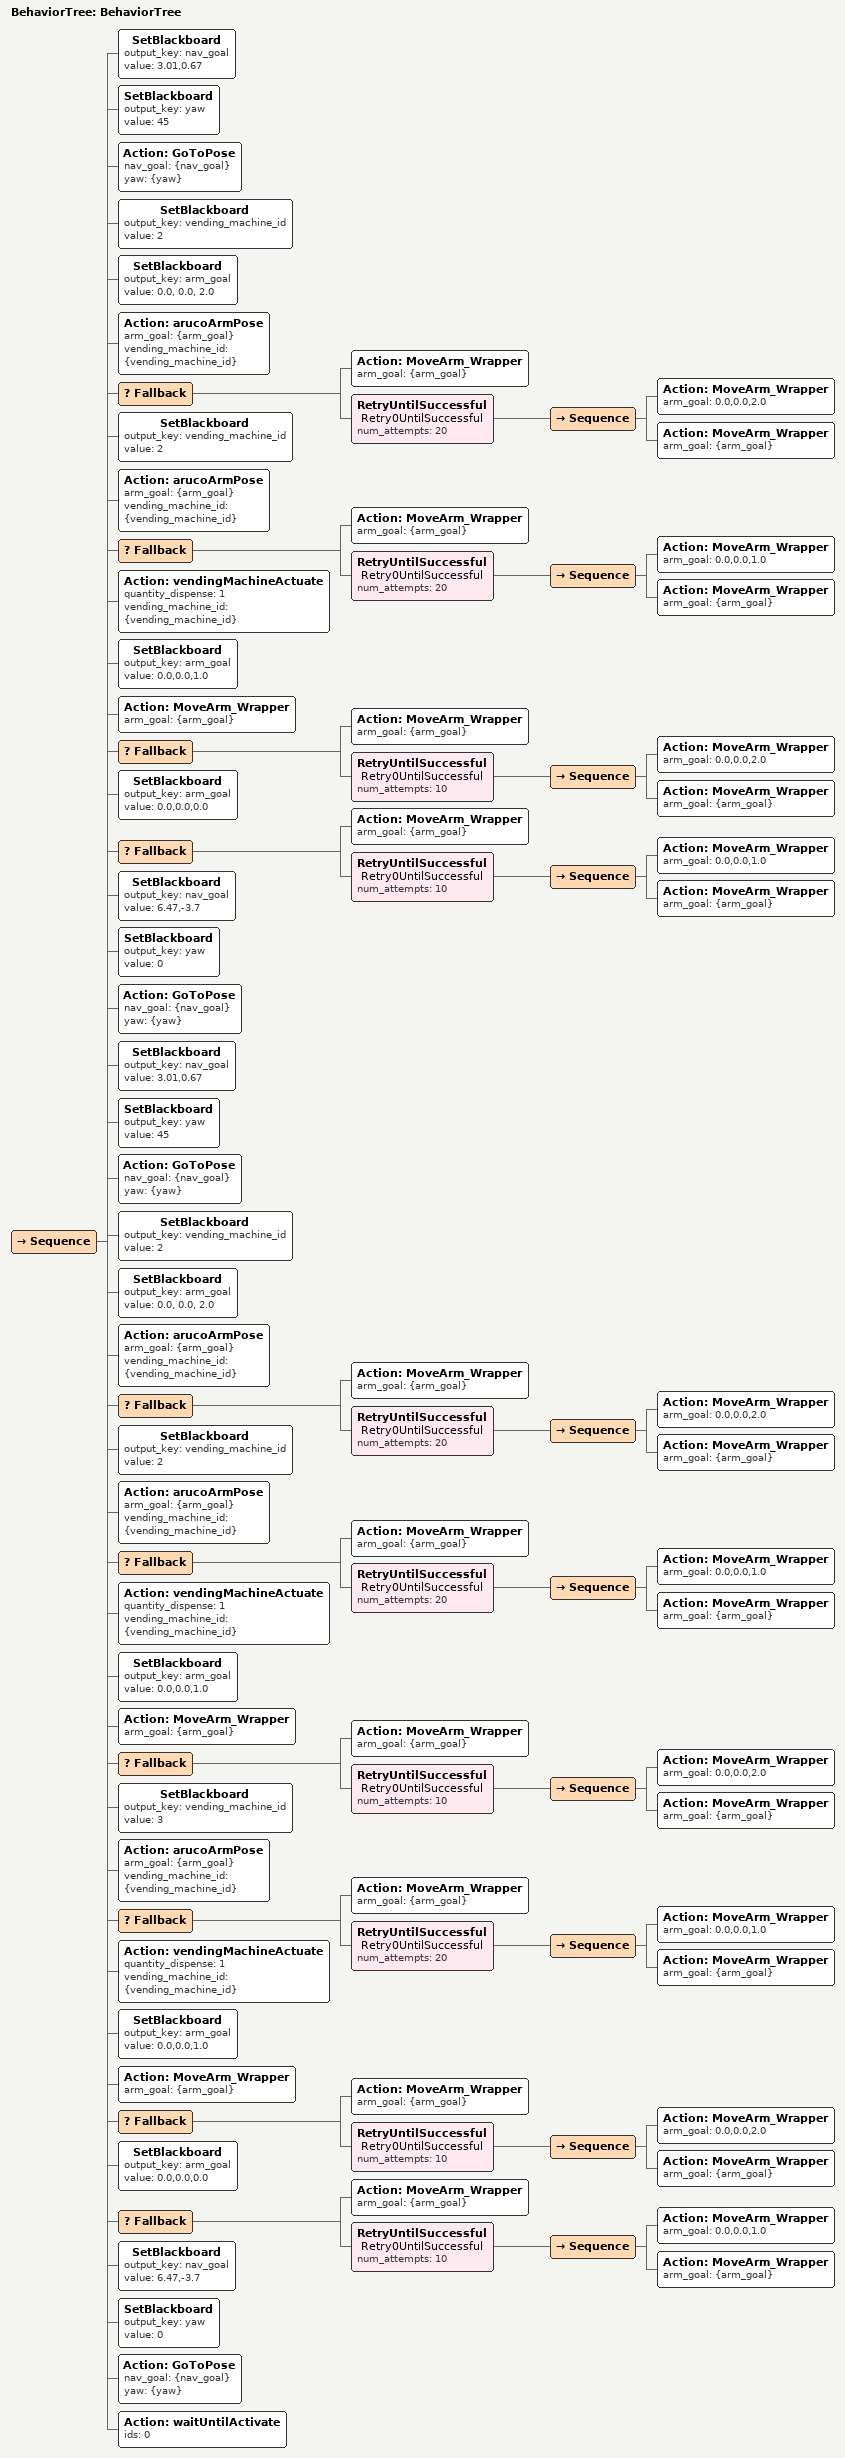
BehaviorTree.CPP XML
<?xml version="1.0"?>
<root main_tree_to_execute="BehaviorTree">
    <BehaviorTree ID="BehaviorTree">
        <Sequence>
            <SetBlackboard output_key="nav_goal" value="3.01,0.67"/>
            <SetBlackboard output_key="yaw" value="45"/>
            <Action ID= "GoToPose" nav_goal="{nav_goal}" yaw="{yaw}"/>

            <SetBlackboard output_key="vending_machine_id" value="2"/>
            <SetBlackboard output_key="arm_goal" value="0.0, 0.0, 2.0"/>
            <Action ID="arucoArmPose" arm_goal="{arm_goal}" vending_machine_id="{vending_machine_id}"/>

            <Fallback>
                <Action ID="MoveArm_Wrapper" arm_goal="{arm_goal}"/>
                <RetryUntilSuccessful name="Retry0UntilSuccessful" num_attempts="20">
                    <Sequence>
                        <Action ID="MoveArm_Wrapper" arm_goal="0.0,0.0,2.0"/>
                        <Action ID="MoveArm_Wrapper" arm_goal="{arm_goal}"/>
                    </Sequence>
                </RetryUntilSuccessful>
            </Fallback>

            <SetBlackboard output_key="vending_machine_id" value="2"/>
            <Action ID="arucoArmPose" arm_goal="{arm_goal}" vending_machine_id="{vending_machine_id}"/>

            <Fallback>
                <Action ID="MoveArm_Wrapper" arm_goal="{arm_goal}"/>
                <RetryUntilSuccessful name="Retry0UntilSuccessful" num_attempts="20">
                    <Sequence>
                        <Action ID="MoveArm_Wrapper" arm_goal="0.0,0.0,1.0"/>
                        <Action ID="MoveArm_Wrapper" arm_goal="{arm_goal}"/>
                    </Sequence>
                </RetryUntilSuccessful>
            </Fallback>

            <Action ID="vendingMachineActuate" quantity_dispense="1" vending_machine_id="{vending_machine_id}"/>

            <SetBlackboard output_key="arm_goal" value="0.0,0.0,1.0"/>
            <Action ID="MoveArm_Wrapper" arm_goal="{arm_goal}"/>
            <Fallback>
                <Action ID="MoveArm_Wrapper" arm_goal="{arm_goal}"/>
                <RetryUntilSuccessful name="Retry0UntilSuccessful" num_attempts="10">
                    <Sequence>
                        <Action ID="MoveArm_Wrapper" arm_goal="0.0,0.0,2.0"/>
                        <Action ID="MoveArm_Wrapper" arm_goal="{arm_goal}"/>
                    </Sequence>
                </RetryUntilSuccessful>
            </Fallback>

            <SetBlackboard output_key="arm_goal" value="0.0,0.0,0.0"/>
            <Fallback>
                <Action ID="MoveArm_Wrapper" arm_goal="{arm_goal}"/>
                <RetryUntilSuccessful name="Retry0UntilSuccessful" num_attempts="10">
                    <Sequence>
                        <Action ID="MoveArm_Wrapper" arm_goal="0.0,0.0,1.0"/>
                        <Action ID="MoveArm_Wrapper" arm_goal="{arm_goal}"/>
                    </Sequence>
                </RetryUntilSuccessful>
            </Fallback>

            <SetBlackboard output_key="nav_goal" value="6.47,-3.7"/>
            <SetBlackboard output_key="yaw" value="0"/>
            <Action ID="GoToPose" nav_goal="{nav_goal}" yaw="{yaw}"/>

<!-- NEXT ACTION SEQUENCE -->
            <SetBlackboard output_key="nav_goal" value="3.01,0.67"/>
            <SetBlackboard output_key="yaw" value="45"/>
            <Action ID= "GoToPose" nav_goal="{nav_goal}" yaw="{yaw}"/>

            <SetBlackboard output_key="vending_machine_id" value="2"/>
            <SetBlackboard output_key="arm_goal" value="0.0, 0.0, 2.0"/>
            <Action ID="arucoArmPose" arm_goal="{arm_goal}" vending_machine_id="{vending_machine_id}"/>

            <Fallback>
                <Action ID="MoveArm_Wrapper" arm_goal="{arm_goal}"/>
                <RetryUntilSuccessful name="Retry0UntilSuccessful" num_attempts="20">
                    <Sequence>
                        <Action ID="MoveArm_Wrapper" arm_goal="0.0,0.0,2.0"/>
                        <Action ID="MoveArm_Wrapper" arm_goal="{arm_goal}"/>
                    </Sequence>
                </RetryUntilSuccessful>
            </Fallback>

            <SetBlackboard output_key="vending_machine_id" value="2"/>
            <Action ID="arucoArmPose" arm_goal="{arm_goal}" vending_machine_id="{vending_machine_id}"/>

            <Fallback>
                <Action ID="MoveArm_Wrapper" arm_goal="{arm_goal}"/>
                <RetryUntilSuccessful name="Retry0UntilSuccessful" num_attempts="20">
                    <Sequence>
                        <Action ID="MoveArm_Wrapper" arm_goal="0.0,0.0,1.0"/>
                        <Action ID="MoveArm_Wrapper" arm_goal="{arm_goal}"/>
                    </Sequence>
                </RetryUntilSuccessful>
            </Fallback>

            <Action ID="vendingMachineActuate" quantity_dispense="1" vending_machine_id="{vending_machine_id}"/>

            <SetBlackboard output_key="arm_goal" value="0.0,0.0,1.0"/>
            <Action ID="MoveArm_Wrapper" arm_goal="{arm_goal}"/>
            <Fallback>
                <Action ID="MoveArm_Wrapper" arm_goal="{arm_goal}"/>
                <RetryUntilSuccessful name="Retry0UntilSuccessful" num_attempts="10">
                    <Sequence>
                        <Action ID="MoveArm_Wrapper" arm_goal="0.0,0.0,2.0"/>
                        <Action ID="MoveArm_Wrapper" arm_goal="{arm_goal}"/>
                    </Sequence>
                </RetryUntilSuccessful>
            </Fallback>

            <!-- Second Item -->
            <SetBlackboard output_key="vending_machine_id" value="3"/>
            <Action ID="arucoArmPose" arm_goal="{arm_goal}" vending_machine_id="{vending_machine_id}"/>

            <Fallback>
                <Action ID="MoveArm_Wrapper" arm_goal="{arm_goal}"/>
                <RetryUntilSuccessful name="Retry0UntilSuccessful" num_attempts="20">
                    <Sequence>
                        <Action ID="MoveArm_Wrapper" arm_goal="0.0,0.0,1.0"/>
                        <Action ID="MoveArm_Wrapper" arm_goal="{arm_goal}"/>
                    </Sequence>
                </RetryUntilSuccessful>
            </Fallback>

            <Action ID="vendingMachineActuate" quantity_dispense="1" vending_machine_id="{vending_machine_id}"/>

            <SetBlackboard output_key="arm_goal" value="0.0,0.0,1.0"/>
            <Action ID="MoveArm_Wrapper" arm_goal="{arm_goal}"/>
            <Fallback>
                <Action ID="MoveArm_Wrapper" arm_goal="{arm_goal}"/>
                <RetryUntilSuccessful name="Retry0UntilSuccessful" num_attempts="10">
                    <Sequence>
                        <Action ID="MoveArm_Wrapper" arm_goal="0.0,0.0,2.0"/>
                        <Action ID="MoveArm_Wrapper" arm_goal="{arm_goal}"/>
                    </Sequence>
                </RetryUntilSuccessful>
            </Fallback>

            <SetBlackboard output_key="arm_goal" value="0.0,0.0,0.0"/>
            <Fallback>
                <Action ID="MoveArm_Wrapper" arm_goal="{arm_goal}"/>
                <RetryUntilSuccessful name="Retry0UntilSuccessful" num_attempts="10">
                    <Sequence>
                        <Action ID="MoveArm_Wrapper" arm_goal="0.0,0.0,1.0"/>
                        <Action ID="MoveArm_Wrapper" arm_goal="{arm_goal}"/>
                    </Sequence>
                </RetryUntilSuccessful>
            </Fallback>

            <SetBlackboard output_key="nav_goal" value="6.47,-3.7"/>
            <SetBlackboard output_key="yaw" value="0"/>
            <Action ID="GoToPose" nav_goal="{nav_goal}" yaw="{yaw}"/>
            <Action ID="waitUntilActivate" ids="0"/>

        </Sequence>
    </BehaviorTree>
</root>
